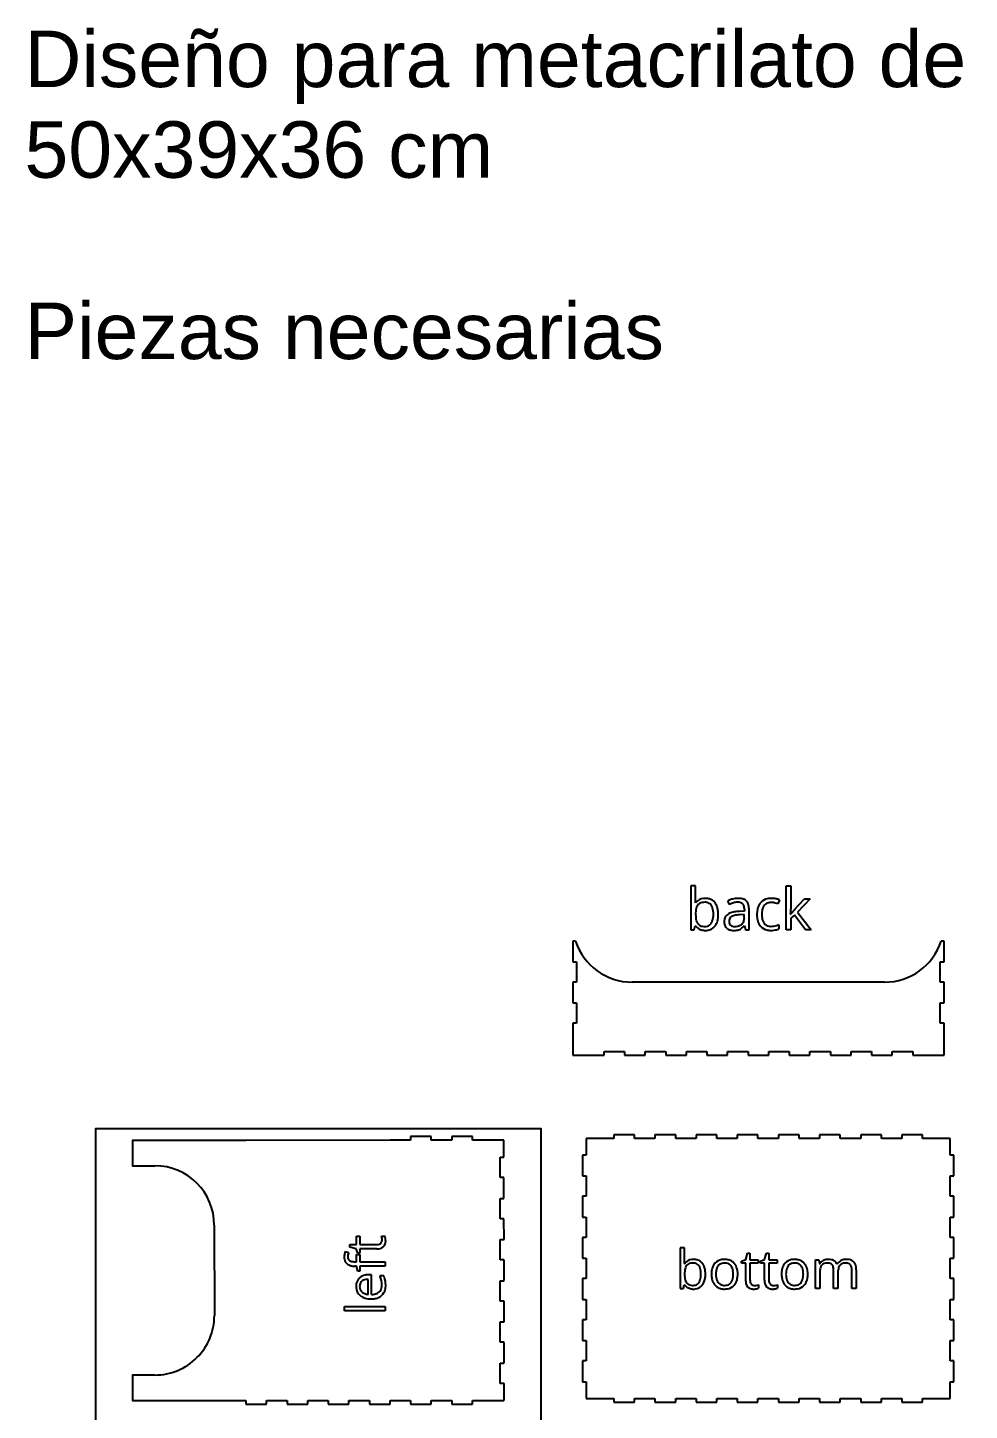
# Model space of a CAD drawing. Header units: inches. Extents: x -1723 to 1856, y -6131 to -2367.
# Drawn here: x -1723 to -454, y -4364 to -2502 of the extents above; entities that cross this region are included whole.
import ezdxf

# ---------------------------------------------------------------- set-up
doc = ezdxf.new("R2010")
doc.units = ezdxf.units.IN
doc.header["$LTSCALE"] = 0.03937
doc.header["$MEASUREMENT"] = 0
for name, color, linetype in [('CORTE', 1, 'Continuous'), ('NO IMPRIMIR', 5, 'Continuous'), ('PREDETERMINADO', 7, 'Continuous')]:
    doc.layers.add(name, color=color, linetype=linetype)

msp = doc.modelspace()

# ---------------------------------------------------------------- linework, layer by layer
at = {"layer": 'CORTE'}
for p, q in [((-988.6, -3732), (-988.7, -3732)), ((-988.7, -3732), (-988.7, -3759.8)), ((-984.8, -3732), (-988.6, -3732)), ((-488.5, -3732), (-492.4, -3732)), ((-488.5, -3759.8), (-488.5, -3732)), ((-488.5, -3732), (-488.5, -3732)), ((-988.7, -3759.8), (-988.6, -3759.9)), ((-988.6, -3759.9), (-983.7, -3759.9)), ((-983.7, -3759.9), (-983.7, -3787.4)), ((-493.5, -3787.4), (-493.5, -3759.9)), ((-493.5, -3759.9), (-488.5, -3759.9)), ((-488.5, -3759.9), (-488.5, -3759.8)), ((-988.6, -3787.4), (-988.7, -3787.5)), ((-988.7, -3787.5), (-988.7, -3815.3)), ((-983.7, -3787.4), (-988.6, -3787.4)), ((-488.5, -3787.4), (-493.5, -3787.4)), ((-488.5, -3787.5), (-488.5, -3787.4)), ((-488.5, -3815.3), (-488.5, -3787.5)), ((-988.7, -3815.3), (-988.6, -3815.3)), ((-988.6, -3815.3), (-983.7, -3815.3)), ((-983.7, -3815.3), (-983.7, -3842.8)), ((-493.5, -3842.8), (-493.5, -3815.3)), ((-493.5, -3815.3), (-488.5, -3815.3)), ((-488.5, -3815.3), (-488.5, -3815.3)), ((-988.6, -3842.8), (-988.7, -3842.9)), ((-988.7, -3842.9), (-988.7, -3885.5)), ((-983.7, -3842.8), (-988.6, -3842.8)), ((-488.5, -3842.8), (-493.5, -3842.8)), ((-488.5, -3842.9), (-488.5, -3842.8)), ((-488.5, -3885.5), (-488.5, -3842.9)), ((-988.7, -3885.5), (-988.6, -3885.6)), ((-988.6, -3885.6), (-946.4, -3885.6)), ((-946.4, -3885.5), (-946.4, -3880.6)), ((-946.4, -3880.6), (-918.9, -3880.6)), ((-946.4, -3885.6), (-946.4, -3885.5)), ((-918.9, -3880.6), (-918.9, -3885.5)), ((-918.9, -3885.5), (-918.8, -3885.6)), ((-918.8, -3885.6), (-891, -3885.6)), ((-891, -3885.6), (-890.9, -3885.5)), ((-890.9, -3885.5), (-890.9, -3880.6)), ((-890.9, -3880.6), (-863.4, -3880.6)), ((-863.4, -3880.6), (-863.4, -3885.5)), ((-863.4, -3885.5), (-863.4, -3885.6)), ((-863.4, -3885.6), (-835.5, -3885.6)), ((-835.5, -3885.5), (-835.5, -3880.6)), ((-835.5, -3880.6), (-808, -3880.6)), ((-835.5, -3885.6), (-835.5, -3885.5)), ((-808, -3880.6), (-808, -3885.5)), ((-808, -3885.5), (-807.9, -3885.6)), ((-807.9, -3885.6), (-780.1, -3885.6)), ((-780.1, -3885.6), (-780, -3885.5)), ((-780, -3885.5), (-780, -3880.6)), ((-780, -3880.6), (-752.5, -3880.6)), ((-752.5, -3880.6), (-752.5, -3885.5)), ((-752.5, -3885.5), (-752.5, -3885.6)), ((-752.5, -3885.6), (-724.6, -3885.6)), ((-724.6, -3885.5), (-724.6, -3880.6)), ((-724.6, -3880.6), (-697.1, -3880.6)), ((-724.6, -3885.6), (-724.6, -3885.5)), ((-697.1, -3880.6), (-697.1, -3885.5)), ((-697.1, -3885.5), (-697, -3885.6)), ((-697, -3885.6), (-669.2, -3885.6)), ((-669.2, -3885.6), (-669.1, -3885.5)), ((-669.1, -3885.5), (-669.1, -3880.6)), ((-669.1, -3880.6), (-641.6, -3880.6)), ((-641.6, -3880.6), (-641.6, -3885.5)), ((-641.6, -3885.5), (-641.6, -3885.6)), ((-641.6, -3885.6), (-613.8, -3885.6)), ((-613.8, -3885.6), (-613.7, -3885.5)), ((-613.7, -3885.5), (-613.7, -3880.6)), ((-613.7, -3880.6), (-586.2, -3880.6)), ((-586.2, -3880.6), (-586.2, -3885.5)), ((-586.2, -3885.5), (-586.1, -3885.6)), ((-586.1, -3885.6), (-558.3, -3885.6)), ((-558.3, -3885.6), (-558.2, -3885.5)), ((-558.2, -3885.5), (-558.2, -3880.6)), ((-558.2, -3880.6), (-530.7, -3880.6)), ((-530.7, -3880.6), (-530.7, -3885.5)), ((-530.7, -3885.5), (-530.7, -3885.6)), ((-530.7, -3885.6), (-488.5, -3885.6)), ((-488.5, -3885.6), (-488.5, -3885.5)), ((-1429, -4000.5), (-1471.4, -4000.5)), ((-1207.2, -4000.4), (-1234.7, -4000.4)), ((-1207.1, -3995.4), (-1207.2, -3995.5)), ((-1207.2, -3995.5), (-1207.2, -4000.4)), ((-1179.3, -3995.4), (-1207.1, -3995.4)), ((-1179.2, -3995.5), (-1179.3, -3995.4)), ((-1179.2, -4000.4), (-1179.2, -3995.5)), ((-1151.7, -4000.4), (-1179.2, -4000.4)), ((-1123.9, -3995.4), (-1151.7, -3995.4)), ((-1151.7, -3995.4), (-1151.7, -3995.5)), ((-1151.7, -3995.5), (-1151.7, -4000.4)), ((-1123.8, -3995.5), (-1123.9, -3995.4)), ((-1123.8, -4000.4), (-1123.8, -3995.5)), ((-1081.3, -4000.4), (-1123.8, -4000.4)), ((-1081.3, -4000.5), (-1081.3, -4000.4)), ((-1081.3, -4023.1), (-1081.3, -4000.5)), ((-933.3, -3997.9), (-970.4, -3997.9)), ((-970.4, -3997.9), (-970.4, -3997.9)), ((-970.4, -3997.9), (-970.4, -4020.4)), ((-905.5, -3992.9), (-933.3, -3992.9)), ((-933.3, -3992.9), (-933.3, -3992.9)), ((-933.3, -3992.9), (-933.3, -3997.9)), ((-905.4, -3992.9), (-905.5, -3992.9)), ((-905.4, -3997.9), (-905.4, -3992.9)), ((-877.9, -3997.9), (-905.4, -3997.9)), ((-877.8, -3992.9), (-877.9, -3992.9)), ((-877.9, -3992.9), (-877.9, -3997.9)), ((-850, -3992.9), (-877.8, -3992.9)), ((-850, -3997.9), (-850, -3992.9)), ((-850, -3992.9), (-850, -3992.9)), ((-822.4, -3997.9), (-850, -3997.9)), ((-794.6, -3992.9), (-822.4, -3992.9)), ((-822.4, -3992.9), (-822.4, -3992.9)), ((-822.4, -3992.9), (-822.4, -3997.9)), ((-794.5, -3992.9), (-794.6, -3992.9)), ((-794.5, -3997.9), (-794.5, -3992.9)), ((-767, -3997.9), (-794.5, -3997.9)), ((-766.9, -3992.9), (-767, -3992.9)), ((-767, -3992.9), (-767, -3997.9)), ((-739.1, -3992.9), (-766.9, -3992.9)), ((-739.1, -3997.9), (-739.1, -3992.9)), ((-739.1, -3992.9), (-739.1, -3992.9)), ((-711.6, -3997.9), (-739.1, -3997.9)), ((-711.5, -3992.9), (-711.6, -3992.9)), ((-711.6, -3992.9), (-711.6, -3997.9)), ((-683.7, -3992.9), (-711.5, -3992.9)), ((-683.6, -3992.9), (-683.7, -3992.9)), ((-683.6, -3997.9), (-683.6, -3992.9)), ((-656.1, -3997.9), (-683.6, -3997.9)), ((-656, -3992.9), (-656.1, -3992.9)), ((-656.1, -3992.9), (-656.1, -3997.9)), ((-628.2, -3992.9), (-656, -3992.9)), ((-628.2, -3997.9), (-628.2, -3992.9)), ((-628.2, -3992.9), (-628.2, -3992.9)), ((-600.7, -3997.9), (-628.2, -3997.9)), ((-600.6, -3992.9), (-600.7, -3992.9)), ((-600.7, -3992.9), (-600.7, -3997.9)), ((-572.8, -3992.9), (-600.6, -3992.9)), ((-572.7, -3992.9), (-572.8, -3992.9)), ((-572.7, -3997.9), (-572.7, -3992.9)), ((-545.2, -3997.9), (-572.7, -3997.9)), ((-545.1, -3992.9), (-545.2, -3992.9)), ((-545.2, -3992.9), (-545.2, -3997.9)), ((-517.3, -3992.9), (-545.1, -3992.9)), ((-517.3, -3997.9), (-517.3, -3992.9)), ((-517.3, -3992.9), (-517.3, -3992.9)), ((-480.3, -3997.9), (-517.3, -3997.9)), ((-480.2, -3997.9), (-480.3, -3997.9)), ((-480.2, -4020.4), (-480.2, -3997.9)), ((-970.4, -4020.4), (-975.4, -4020.4)), ((-975.4, -4020.4), (-975.4, -4020.4)), ((-975.4, -4020.4), (-975.4, -4048.3)), ((-475.3, -4020.4), (-480.2, -4020.4)), ((-475.2, -4020.4), (-475.3, -4020.4)), ((-475.2, -4048.3), (-475.2, -4020.4)), ((-1086.3, -4050.6), (-1086.3, -4023.1)), ((-1086.3, -4023.1), (-1081.3, -4023.1)), ((-1081.3, -4023.1), (-1081.3, -4023.1)), ((-1081.3, -4050.6), (-1086.3, -4050.6)), ((-1081.3, -4050.7), (-1081.3, -4050.6)), ((-1081.3, -4078.5), (-1081.3, -4050.7)), ((-975.4, -4048.3), (-975.4, -4048.3)), ((-975.4, -4048.3), (-970.4, -4048.3)), ((-970.4, -4048.3), (-970.4, -4075.8)), ((-480.2, -4075.8), (-480.2, -4048.3)), ((-480.2, -4048.3), (-475.3, -4048.3)), ((-475.3, -4048.3), (-475.2, -4048.3)), ((-970.4, -4075.8), (-975.4, -4075.8)), ((-975.4, -4075.8), (-975.4, -4075.9)), ((-975.4, -4075.9), (-975.4, -4103.7)), ((-475.3, -4075.8), (-480.2, -4075.8)), ((-475.2, -4075.9), (-475.3, -4075.8)), ((-475.2, -4103.7), (-475.2, -4075.9)), ((-1086.3, -4106.1), (-1086.3, -4078.6)), ((-1086.3, -4078.6), (-1081.3, -4078.6)), ((-1081.3, -4078.6), (-1081.3, -4078.5)), ((-1471.5, -4114.7), (-1471.4, -4236.4)), ((-1081.3, -4106.1), (-1086.3, -4106.1)), ((-1081.3, -4106.2), (-1081.3, -4106.1)), ((-1081.2, -4134), (-1081.3, -4106.2)), ((-975.4, -4103.7), (-975.4, -4103.8)), ((-975.4, -4103.8), (-970.4, -4103.8)), ((-970.4, -4103.8), (-970.4, -4131.3)), ((-480.2, -4131.3), (-480.2, -4103.8)), ((-480.2, -4103.8), (-475.3, -4103.8)), ((-475.3, -4103.8), (-475.2, -4103.7)), ((-1086.2, -4161.5), (-1086.2, -4134)), ((-1086.2, -4134), (-1081.3, -4134)), ((-1081.3, -4134), (-1081.2, -4134)), ((-970.4, -4131.3), (-975.4, -4131.3)), ((-975.4, -4131.3), (-975.4, -4131.3)), ((-975.4, -4131.3), (-975.4, -4159.2)), ((-475.3, -4131.3), (-480.2, -4131.3)), ((-475.2, -4131.3), (-475.3, -4131.3)), ((-475.2, -4159.2), (-475.2, -4131.3)), ((-1081.3, -4161.5), (-1086.2, -4161.5)), ((-1081.2, -4161.6), (-1081.3, -4161.5)), ((-1081.2, -4189.4), (-1081.2, -4161.6)), ((-975.4, -4159.2), (-975.4, -4159.2)), ((-975.4, -4159.2), (-970.4, -4159.2)), ((-970.4, -4159.2), (-970.4, -4186.7)), ((-480.2, -4186.7), (-480.2, -4159.2)), ((-480.2, -4159.2), (-475.3, -4159.2)), ((-475.3, -4159.2), (-475.2, -4159.2)), ((-1086.2, -4217), (-1086.2, -4189.5)), ((-1086.2, -4189.5), (-1081.3, -4189.5)), ((-1081.3, -4189.5), (-1081.2, -4189.4)), ((-970.4, -4186.7), (-975.4, -4186.7)), ((-975.4, -4186.7), (-975.4, -4186.8)), ((-975.4, -4186.8), (-975.4, -4214.6)), ((-475.3, -4186.7), (-480.2, -4186.7)), ((-475.2, -4186.8), (-475.3, -4186.7)), ((-475.2, -4214.6), (-475.2, -4186.8)), ((-1081.3, -4217), (-1086.2, -4217)), ((-1081.2, -4217), (-1081.3, -4217)), ((-1081.2, -4244.9), (-1081.2, -4217)), ((-975.4, -4214.6), (-975.4, -4214.7)), ((-975.4, -4214.7), (-970.4, -4214.7)), ((-970.4, -4214.7), (-970.4, -4242.2)), ((-480.2, -4242.2), (-480.2, -4214.7)), ((-480.2, -4214.7), (-475.3, -4214.7)), ((-475.3, -4214.7), (-475.2, -4214.6)), ((-1086.2, -4272.4), (-1086.2, -4244.9)), ((-1086.2, -4244.9), (-1081.3, -4244.9)), ((-1081.3, -4244.9), (-1081.2, -4244.9)), ((-970.4, -4242.2), (-975.4, -4242.2)), ((-975.4, -4242.2), (-975.4, -4242.2)), ((-975.4, -4242.2), (-975.4, -4270)), ((-475.3, -4242.2), (-480.2, -4242.2)), ((-475.2, -4242.2), (-475.3, -4242.2)), ((-475.2, -4270), (-475.2, -4242.2)), ((-1081.3, -4272.4), (-1086.2, -4272.4)), ((-1081.2, -4272.5), (-1081.3, -4272.4)), ((-1081.2, -4300.3), (-1081.2, -4272.5)), ((-975.4, -4270), (-975.4, -4270.1)), ((-975.4, -4270.1), (-970.4, -4270.1)), ((-970.4, -4270.1), (-970.4, -4297.6)), ((-480.2, -4297.6), (-480.2, -4270.1)), ((-480.2, -4270.1), (-475.3, -4270.1)), ((-475.3, -4270.1), (-475.2, -4270)), ((-1086.2, -4327.9), (-1086.2, -4300.4)), ((-1086.2, -4300.4), (-1081.3, -4300.4)), ((-1081.3, -4300.4), (-1081.2, -4300.3)), ((-970.4, -4297.6), (-975.4, -4297.6)), ((-975.4, -4297.6), (-975.4, -4297.7)), ((-975.4, -4297.7), (-975.4, -4325.5)), ((-475.3, -4297.6), (-480.2, -4297.6)), ((-475.2, -4297.7), (-475.3, -4297.6)), ((-475.2, -4325.5), (-475.2, -4297.7)), ((-1081.3, -4327.9), (-1086.2, -4327.9)), ((-1081.2, -4327.9), (-1081.3, -4327.9)), ((-1081.2, -4350.5), (-1081.2, -4327.9)), ((-975.4, -4325.5), (-975.4, -4325.6)), ((-975.4, -4325.6), (-970.4, -4325.6)), ((-970.4, -4325.6), (-970.4, -4348)), ((-480.2, -4348), (-480.2, -4325.6)), ((-480.2, -4325.6), (-475.3, -4325.6)), ((-475.3, -4325.6), (-475.2, -4325.5)), ((-1471.4, -4350.6), (-1471.3, -4350.7)), ((-1471.3, -4350.7), (-1428.9, -4350.7)), ((-1428.9, -4350.7), (-1428.9, -4355.6)), ((-1428.9, -4355.6), (-1428.8, -4355.7)), ((-1428.8, -4355.7), (-1401, -4355.7)), ((-1401, -4355.6), (-1401, -4350.7)), ((-1401, -4350.7), (-1373.4, -4350.7)), ((-1401, -4355.7), (-1401, -4355.6)), ((-1373.4, -4350.7), (-1373.4, -4355.6)), ((-1373.4, -4355.6), (-1373.4, -4355.7)), ((-1373.4, -4355.7), (-1345.6, -4355.7)), ((-1345.6, -4355.7), (-1345.5, -4355.6)), ((-1345.5, -4355.6), (-1345.5, -4350.7)), ((-1345.5, -4350.7), (-1318, -4350.7)), ((-1318, -4350.7), (-1318, -4355.6)), ((-1318, -4355.6), (-1317.9, -4355.7)), ((-1317.9, -4355.7), (-1290.1, -4355.7)), ((-1290.1, -4350.7), (-1262.5, -4350.6)), ((-1290.1, -4355.6), (-1290.1, -4350.7)), ((-1290.1, -4355.7), (-1290.1, -4355.6)), ((-1262.5, -4350.6), (-1262.5, -4355.6)), ((-1262.5, -4355.6), (-1262.5, -4355.6)), ((-1262.5, -4355.6), (-1234.7, -4355.6)), ((-1234.7, -4355.6), (-1234.6, -4355.6)), ((-1234.6, -4355.6), (-1234.6, -4350.6)), ((-1234.6, -4350.6), (-1207.1, -4350.6)), ((-1207.1, -4350.6), (-1207.1, -4355.6)), ((-1207.1, -4355.6), (-1207, -4355.6)), ((-1207, -4355.6), (-1179.2, -4355.6)), ((-1179.2, -4355.6), (-1179.2, -4350.6)), ((-1179.2, -4350.6), (-1151.6, -4350.6)), ((-1179.2, -4355.6), (-1179.2, -4355.6)), ((-1151.6, -4350.6), (-1151.6, -4355.6)), ((-1151.6, -4355.6), (-1151.6, -4355.6)), ((-1151.6, -4355.6), (-1123.8, -4355.6)), ((-1123.8, -4355.6), (-1123.7, -4355.6)), ((-1123.7, -4355.6), (-1123.7, -4350.6)), ((-1123.7, -4350.6), (-1081.3, -4350.6)), ((-1081.3, -4350.6), (-1081.2, -4350.5)), ((-970.4, -4348), (-970.4, -4348.1)), ((-970.4, -4348.1), (-933.3, -4348.1)), ((-933.3, -4348.1), (-933.3, -4353)), ((-933.3, -4353), (-933.3, -4353.1)), ((-933.3, -4353.1), (-905.5, -4353.1)), ((-905.5, -4353.1), (-905.4, -4353)), ((-905.4, -4353), (-905.4, -4348.1)), ((-905.4, -4348.1), (-877.9, -4348.1)), ((-877.9, -4348.1), (-877.9, -4353)), ((-877.9, -4353), (-877.8, -4353.1)), ((-877.8, -4353.1), (-850, -4353.1)), ((-850, -4353), (-850, -4348.1)), ((-850, -4348.1), (-822.4, -4348.1)), ((-850, -4353.1), (-850, -4353)), ((-822.4, -4348.1), (-822.4, -4353)), ((-822.4, -4353), (-822.4, -4353.1)), ((-822.4, -4353.1), (-794.6, -4353.1)), ((-794.6, -4353.1), (-794.5, -4353)), ((-794.5, -4353), (-794.5, -4348.1)), ((-794.5, -4348.1), (-767, -4348.1)), ((-767, -4348.1), (-767, -4353)), ((-767, -4353), (-766.9, -4353.1)), ((-766.9, -4353.1), (-739.1, -4353.1)), ((-739.1, -4353), (-739.1, -4348.1)), ((-739.1, -4348.1), (-711.6, -4348.1)), ((-739.1, -4353.1), (-739.1, -4353)), ((-711.6, -4348.1), (-711.6, -4353)), ((-711.6, -4353), (-711.5, -4353.1)), ((-711.5, -4353.1), (-683.7, -4353.1)), ((-683.7, -4353.1), (-683.6, -4353)), ((-683.6, -4353), (-683.6, -4348.1)), ((-683.6, -4348.1), (-656.1, -4348.1)), ((-656.1, -4348.1), (-656.1, -4353)), ((-656.1, -4353), (-656, -4353.1)), ((-656, -4353.1), (-628.2, -4353.1)), ((-628.2, -4353), (-628.2, -4348.1)), ((-628.2, -4348.1), (-600.7, -4348.1)), ((-628.2, -4353.1), (-628.2, -4353)), ((-600.7, -4348.1), (-600.7, -4353)), ((-600.7, -4353), (-600.6, -4353.1)), ((-600.6, -4353.1), (-572.8, -4353.1)), ((-572.8, -4353.1), (-572.7, -4353)), ((-572.7, -4353), (-572.7, -4348.1)), ((-572.7, -4348.1), (-545.2, -4348.1)), ((-545.2, -4348.1), (-545.2, -4353)), ((-545.2, -4353), (-545.1, -4353.1)), ((-545.1, -4353.1), (-517.3, -4353.1)), ((-517.3, -4353), (-517.3, -4348.1)), ((-517.3, -4348.1), (-480.3, -4348.1)), ((-517.3, -4353.1), (-517.3, -4353)), ((-480.3, -4348.1), (-480.2, -4348))]:
    msp.add_line(p, q, dxfattribs=at)
for points in [[(-568.5, -3787.4), (-908.6, -3787.4)], [(-1471.4, -4000.5), (-1581.9, -4000.5), (-1581.9, -4034.7), (-1551.5, -4034.7)], [(-1234.7, -4000.4), (-1429, -4000.5)], [(-1551.4, -4316.5), (-1581.8, -4316.5), (-1581.8, -4350.6), (-1471.4, -4350.6)]]:
    msp.add_lwpolyline(points, dxfattribs=at)
for centre, start, end in [((-908.6, -3707.4), 197.8724, 270), ((-568.5, -3707.4), 270, 342.1276), ((-1551.5, -4114.7), 0.0139, 90), ((-1551.4, -4236.5), 270, 0.0139)]:
    msp.add_arc(centre, 80, start, end, dxfattribs=at)
at = {"layer": 'NO IMPRIMIR'}
for p, q in [((-823.1, -3657.7), (-829.4, -3657.7)), ((-829.4, -3657.7), (-829.4, -3717)), ((-823.1, -3672.1), (-823.1, -3657.7)), ((-701, -3717), (-701, -3657.7)), ((-701, -3657.7), (-694.8, -3657.7)), ((-694.8, -3657.7), (-694.8, -3689.1)), ((-823.1, -3680.8), (-823.4, -3680.8)), ((-780, -3678.1), (-778.1, -3682.9)), ((-710.3, -3676.6), (-712.3, -3682)), ((-689.8, -3689.5), (-676.3, -3675.2)), ((-668.8, -3675.2), (-685.7, -3693)), ((-676.3, -3675.2), (-668.8, -3675.2)), ((-757.4, -3691.9), (-764.5, -3692.2)), ((-757.6, -3696.4), (-763.9, -3696.7)), ((-757.6, -3700.2), (-757.6, -3696.4)), ((-757.4, -3689.3), (-757.4, -3691.9)), ((-751.2, -3717), (-751.2, -3688.5)), ((-695.1, -3695.6), (-694.8, -3695.6)), ((-690, -3697.2), (-694.8, -3701.3)), ((-694.8, -3701.3), (-694.8, -3717)), ((-675.3, -3717), (-690, -3697.2)), ((-685.7, -3693), (-667.6, -3717)), ((-829.4, -3717), (-824.9, -3717)), ((-824.9, -3717), (-823.6, -3711.6)), ((-823.6, -3711.6), (-823.1, -3711.6)), ((-757.5, -3711), (-757.2, -3711)), ((-757.2, -3711), (-755.9, -3717)), ((-755.9, -3717), (-751.2, -3717)), ((-711, -3710), (-711, -3715.6)), ((-694.8, -3717), (-701, -3717)), ((-667.6, -3717), (-675.3, -3717)), ((-1279.9, -4140.8), (-1279.9, -4129.6)), ((-1279.9, -4129.6), (-1275.4, -4129.6)), ((-1275.4, -4129.6), (-1275.4, -4140.8)), ((-1246.2, -4129.3), (-1241.7, -4129.3)), ((-1295.3, -4150.2), (-1290.6, -4151.7)), ((-1288.9, -4144.2), (-1288.9, -4140.8)), ((-1288.9, -4140.8), (-1279.9, -4140.8)), ((-1280.6, -4146.7), (-1288.9, -4144.2)), ((-1278.2, -4152.2), (-1280.6, -4146.7)), ((-1275.4, -4152.2), (-1278.2, -4152.2)), ((-1275.4, -4140.8), (-1252.7, -4140.8)), ((-1252.4, -4146.7), (-1275.4, -4146.7)), ((-1275.4, -4146.7), (-1275.4, -4152.2)), ((-838, -4145.3), (-843.8, -4145.3)), ((-843.8, -4145.3), (-843.8, -4200)), ((-838, -4158.5), (-838, -4145.3)), ((-755.7, -4160.7), (-753.3, -4152.5)), ((-753.3, -4152.5), (-749.9, -4152.5)), ((-749.9, -4152.5), (-749.9, -4161.4)), ((-730.3, -4160.7), (-727.8, -4152.5)), ((-727.8, -4152.5), (-724.5, -4152.5)), ((-724.5, -4152.5), (-724.5, -4161.4)), ((-1282.4, -4163.9), (-1279.9, -4163.9)), ((-1280.1, -4169.8), (-1282.3, -4169.8)), ((-1278, -4176.7), (-1280.1, -4169.8)), ((-1279.9, -4163.9), (-1279.9, -4154.1)), ((-1279.9, -4154.1), (-1275.4, -4154.1)), ((-1275.4, -4154.1), (-1275.4, -4163.9)), ((-1275.4, -4163.9), (-1241.4, -4163.9)), ((-1241.4, -4169.8), (-1275.4, -4169.8)), ((-1275.4, -4169.8), (-1275.4, -4176.7)), ((-1241.4, -4163.9), (-1241.4, -4169.8)), ((-838, -4166.6), (-838.3, -4166.6)), ((-761.3, -4163.2), (-755.7, -4160.7)), ((-761.3, -4166), (-761.3, -4163.2)), ((-755.7, -4166), (-761.3, -4166)), ((-755.7, -4188.9), (-755.7, -4166)), ((-749.9, -4161.4), (-738.7, -4161.4)), ((-738.7, -4166), (-749.9, -4166)), ((-749.9, -4166), (-749.9, -4188.7)), ((-738.7, -4161.4), (-738.7, -4166)), ((-735.8, -4163.2), (-730.3, -4160.7)), ((-735.8, -4166), (-735.8, -4163.2)), ((-730.3, -4166), (-735.8, -4166)), ((-730.3, -4188.9), (-730.3, -4166)), ((-724.5, -4161.4), (-713.3, -4161.4)), ((-713.3, -4166), (-724.5, -4166)), ((-724.5, -4166), (-724.5, -4188.7)), ((-713.3, -4161.4), (-713.3, -4166)), ((-661.8, -4200), (-661.8, -4161.4)), ((-661.8, -4161.4), (-657, -4161.4)), ((-657, -4161.4), (-656.1, -4166.7)), ((-656.1, -4166.7), (-655.8, -4166.7)), ((-632.6, -4167.3), (-632.3, -4167.3)), ((-1275.4, -4176.7), (-1278, -4176.7)), ((-1264.3, -4207.9), (-1264.3, -4187.7)), ((-1259.6, -4181.4), (-1263.3, -4181.4)), ((-1259.6, -4208), (-1259.6, -4181.4)), ((-1243.2, -4183.1), (-1248.4, -4183.1)), ((-655.9, -4179.8), (-655.9, -4200)), ((-637.2, -4200), (-637.2, -4174.9)), ((-631.4, -4178.5), (-631.4, -4200)), ((-612.6, -4200), (-612.6, -4174.9)), ((-606.8, -4174.8), (-606.8, -4200)), ((-843.8, -4200), (-839.6, -4200)), ((-839.6, -4200), (-838.4, -4195)), ((-838.4, -4195), (-838, -4195)), ((-738.4, -4195.2), (-738.4, -4199.6)), ((-713, -4195.2), (-713, -4199.6)), ((-655.9, -4200), (-661.8, -4200)), ((-631.4, -4200), (-637.2, -4200)), ((-606.8, -4200), (-612.6, -4200)), ((-1296.1, -4230.1), (-1296.1, -4224.3)), ((-1296.1, -4224.3), (-1241.3, -4224.3)), ((-1241.3, -4224.3), (-1241.3, -4230.1)), ((-1241.3, -4230.1), (-1296.1, -4230.1))]:
    msp.add_line(p, q, dxfattribs=at)
for centre, radius, start, end in [((-918.3, -3673.4), 95.2, 355.7239, 358.1259), ((-902.1, -3674.5), 78.9, 355.4715, 355.6529), ((-955, -3672.2), 131.9, 358.1123, 0.0484), ((-811.3, -3689), 14.4, 95.1835, 145.1109), ((-803.1, -3693), 19.8, 160.8926, 171.2334), ((-811.6, -3690), 10.8, 143.3382, 161.256), ((-813.6, -3688.7), 8.41, 120.1403, 142.4249), ((-812.4, -3690.9), 11, 100.4469, 119.6701), ((-811, -3697.6), 17.8, 89.5731, 100.7324), ((-810, -3696.1), 21.6, 89.8743, 96.8145), ((-810.8, -3694.4), 14.6, 78.6781, 90.375), ((-809.8, -3693.9), 19.3, 74.2393, 90.5624), ((-809.6, -3689.2), 9.22, 35.5408, 79.8011), ((-808.5, -3689.2), 14.5, 38.5631, 74.067), ((-810.6, -3689.9), 10.5, 32.7034, 35.5242), ((-813.4, -3691.5), 13.7, 15.7779, 32.0151), ((-811.8, -3691.7), 18.6, 16.4709, 38.4075), ((-821.3, -3694.7), 28.6, 5.1338, 16.7973), ((-766.2, -3703.8), 29.2, 106.3569, 118.335), ((-759.5, -3721), 42.4, 112.2122, 115.9641), ((-763.7, -3710.6), 31.1, 103.6227, 112.432), ((-765, -3707.6), 33.2, 104.5162, 106.549), ((-765.9, -3703.8), 29.3, 90.0714, 104.6521), ((-766.1, -3700.3), 20.6, 90.4485, 103.7665), ((-766.2, -3695.4), 15.6, 83.6507, 90.1753), ((-765.7, -3701.2), 26.7, 81.568, 90.3249), ((-765.6, -3690.1), 10.3, 70.5716, 83.9929), ((-764.2, -3686.4), 6.42, 42.7296, 71.038), ((-764.2, -3691.2), 16.5, 68.2273, 81.7494), ((-764.8, -3686.8), 7.06, 20.4094, 41.4479), ((-768.7, -3688.2), 11.2, 7.8273, 20.6042), ((-762.1, -3685.8), 10.8, 47.8683, 68.2934), ((-775.6, -3689.2), 18.2, 359.6933, 8.0036), ((-761.7, -3685.1), 10, 19.2331, 46.6741), ((-767.5, -3687.3), 16.2, 6.3379, 19.6815), ((-776.1, -3688.4), 24.9, 359.8027, 6.6583), ((-717.8, -3693.9), 22.5, 153.0875, 170.1051), ((-722.4, -3691.7), 17.4, 138.655, 152.6854), ((-723.2, -3691.1), 16.4, 101.4913, 138.3134), ((-722.6, -3690.8), 10.6, 114.4266, 161.6633), ((-721.6, -3694.1), 14, 88.7194, 112.5668), ((-721.3, -3699.3), 24.8, 89.5892, 102.1788), ((-721.2, -3694.1), 14, 87.675, 89.9748), ((-721.1, -3703), 28.5, 77.7702, 89.9475), ((-721.5, -3698.2), 18.1, 81.691, 87.5079), ((-722.6, -3706.1), 26.1, 77.2999, 81.7345), ((-724.2, -3713.4), 33.6, 74.7802, 77.4497), ((-722.7, -3708.1), 28.1, 68.3295, 74.8831), ((-721.7, -3706), 31.6, 74.6797, 77.9578), ((-718.7, -3695.4), 20.6, 70.0946, 74.7386), ((-716, -3687.8), 12.5, 63.5034, 70.1862), ((-714.6, -3685), 9.41, 62.9281, 63.1886), ((-789, -3695.3), 34.1, 171.0668, 177.8457), ((-774.4, -3696), 48.7, 177.6177, 180.0425), ((-781.3, -3696.2), 41.8, 179.7763, 185.7075), ((-797.8, -3697.9), 25.2, 185.5925, 194.2051), ((-808.3, -3700.7), 14.3, 193.943, 208.0218), ((-814.2, -3700.2), 14.5, 326.7105, 343.6662), ((-822.7, -3697.6), 23.4, 343.4171, 353.6369), ((-822.5, -3694.2), 23.2, 6.1649, 16.0396), ((-836.6, -3695.8), 37.4, 359.7681, 6.3095), ((-835.4, -3696.1), 36.2, 353.4935, 0.2205), ((-816.8, -3698.5), 24, 335.8306, 350.8255), ((-829.7, -3696.3), 37.1, 350.6563, 0.338), ((-833.3, -3696), 40.6, 359.8779, 5.4094), ((-773.8, -3705), 10.9, 115.4905, 182.3568), ((-768.8, -3705.6), 15.9, 179.5457, 192.6949), ((-768.3, -3715), 22.4, 101.3568, 117.0799), ((-768.1, -3705.5), 9.99, 171.2122, 180.2058), ((-769.1, -3705.6), 9.04, 179.5266, 192.7787), ((-771.3, -3704.8), 6.75, 120.9734, 172.418), ((-769.7, -3707.3), 9.71, 113.5887, 121.6805), ((-767.3, -3712.9), 15.8, 102.7995, 113.2433), ((-763.9, -3735.6), 43.4, 92.4696, 101.7065), ((-764.5, -3725), 28.2, 96.3545, 102.9953), ((-762.4, -3743.1), 46.4, 91.8565, 96.4478), ((-762.6, -3753.9), 61.8, 91.7165, 92.9096), ((-768.3, -3701.7), 10.6, 314.1892, 347.427), ((-773.6, -3700.3), 16.1, 346.9178, 0.2825), ((-777.6, -3700.2), 20, 359.8173, 0.0003), ((-705.6, -3696.1), 34.9, 169.8978, 180.3689), ((-702.3, -3696.4), 38.2, 179.9389, 183.9815), ((-712.6, -3697.3), 27.9, 183.5914, 196.354), ((-721.8, -3700.1), 18.3, 196.0167, 221.1349), ((-699, -3696.2), 35, 174.531, 180.155), ((-703.3, -3696.4), 30.6, 179.7041, 188.0744), ((-712.6, -3694.7), 21.2, 160.1418, 175.1368), ((-714.4, -3698.1), 19.5, 187.9315, 200.3885), ((-720.3, -3700.3), 13.1, 200.4183, 216.6393), ((-900.4, -3681.2), 205.8, 356.0329, 356.6443), ((-957, -3677.4), 262.5, 356.0206, 356.0552), ((-769.7, -3688.1), 75, 357.5042, 358.3307), ((-818.8, -3686), 124.1, 356.6325, 357.491), ((-736.9, -3689), 42.2, 358.2739, 359.8928), ((-664.2, -3717.2), 37.4, 142.3234, 144.7075), ((-644.3, -3732.6), 62.6, 140.4331, 142.3366), ((-618.3, -3754), 96.3, 139.2799, 140.4703), ((-588.3, -3779.8), 135.9, 138.3418, 139.2877), ((-811.7, -3703.4), 14, 215.585, 245.8362), ((-812.6, -3702.8), 9.54, 208.5536, 217.5605), ((-812.9, -3703), 9.18, 218.1691, 253.8047), ((-810.6, -3701), 16.7, 245.9802, 255.5456), ((-811.2, -3697.7), 14.7, 253.1382, 266.8483), ((-810.1, -3698.5), 19.2, 255.7755, 270.3185), ((-810.8, -3692.1), 20.3, 266.3776, 270.0511), ((-810.6, -3699.8), 12.6, 269.3869, 285.8631), ((-810, -3696.3), 21.5, 269.9226, 275.5482), ((-808.9, -3702.7), 15, 274.064, 321.4081), ((-809.7, -3703.2), 9.1, 286.0163, 326.8497), ((-811.1, -3700.9), 17.8, 321.3162, 335.5436), ((-774.2, -3706.9), 10.4, 192.0828, 227.4521), ((-773.9, -3706.5), 10.9, 227.7689, 237.805), ((-772.9, -3704.8), 12.8, 238.3273, 258.9184), ((-772.1, -3706.3), 5.89, 192.3265, 222.058), ((-772.3, -3706.5), 5.63, 222.5805, 229.2547), ((-771.6, -3705.5), 6.89, 229.7837, 254.2724), ((-771.6, -3698.3), 19.4, 258.672, 270.4047), ((-770.5, -3702.1), 10.4, 253.9397, 266.4534), ((-771.4, -3689.3), 28.5, 269.9539, 273.1491), ((-770.2, -3698.3), 14.2, 266.0783, 270.059), ((-770.1, -3695.1), 17.4, 269.5792, 282.0414), ((-771, -3696.2), 21.5, 272.9335, 281.4139), ((-769.6, -3703), 14.6, 281.298, 293.7314), ((-768.8, -3700.7), 11.6, 281.7121, 306.4594), ((-768.5, -3705.7), 11.7, 294.3933, 304.7371), ((-768.2, -3701.7), 10.6, 306.9881, 313.8559), ((-771.6, -3701.3), 17, 304.8486, 314.8531), ((-778.1, -3694.8), 26.2, 314.7445, 321.7072), ((-723.6, -3701.5), 16, 221.7976, 256.8021), ((-722.8, -3702.1), 10, 216.9695, 261.3103), ((-721.7, -3694.1), 23.6, 256.4244, 270.489), ((-721.7, -3696.9), 15.3, 260.1359, 270.2692), ((-721.8, -3685.7), 26.5, 270.2658, 286.2891), ((-721.5, -3683), 34.7, 269.9655, 272.8643), ((-721, -3691.2), 26.5, 272.5981, 282.1878), ((-719.1, -3699.5), 18, 282.0344, 296.9454), ((-723.4, -3679.7), 32.7, 286.0461, 292.3654), ((-1254.6, -4131.8), 8.77, 15.7377, 16.2703), ((-1257.9, -4132.7), 12.2, 12.6016, 15.5934), ((-1265.9, -4134.5), 20.4, 10.4987, 12.6407), ((-1276.9, -4136.6), 31.6, 8.9729, 10.5243), ((-1263.2, -4134.4), 17.7, 8.4295, 9.0219), ((-1264.7, -4134.6), 19.2, 359.8942, 8.3167), ((-1246.9, -4131.8), 5.74, 18.0027, 25.3187), ((-1251.1, -4133.2), 10.2, 13.3208, 18.1337), ((-1257.2, -4134.7), 16.4, 10.0209, 13.3874), ((-1262.5, -4135.6), 21.8, 9.2002, 10.1282), ((-1265.9, -4136.2), 25.3, 5.5399, 9.3078), ((-1258.9, -4135.6), 18.2, 0.9071, 5.5623), ((-1268.5, -4158.8), 28.1, 165.9879, 171.6704), ((-1259.1, -4161), 37.8, 163.3103, 166.1085), ((-1263.6, -4160.5), 28.4, 161.9752, 166.6057), ((-1252.6, -4129.1), 11.8, 269.6555, 279.7645), ((-1252.2, -4128.3), 18.4, 269.369, 282.8617), ((-1251.9, -4133.2), 7.54, 279.5618, 295.8013), ((-1251.1, -4134.9), 5.66, 296.1433, 311.4223), ((-1249.8, -4137.5), 8.83, 280.3957, 343.8911), ((-1251, -4135.1), 5.42, 311.6088, 352.3644), ((-1253.3, -4134.7), 7.8, 351.3405, 0.2052), ((-1255.9, -4135.7), 15.3, 343.7987, 0.8991), ((-1255.6, -4135.5), 15, 0.0171, 0.7743), ((-1277.7, -4157.5), 18.8, 171.578, 179.7156), ((-1278.7, -4157.5), 17.7, 179.6836, 189.9453), ((-1286.1, -4159.1), 10.2, 188.269, 229.6342), ((-1285.1, -4157.2), 12.2, 231.7573, 258.2461), ((-1279.1, -4157.5), 12.6, 173.09, 179.8066), ((-1283.8, -4157.5), 7.87, 179.4998, 193.4336), ((-1272.9, -4158.3), 18.8, 166.5322, 173.0356), ((-1286.5, -4158.2), 5.06, 192.7816, 234.3519), ((-1285.6, -4156.8), 6.76, 235.0828, 252.1941), ((-1284, -4151.9), 11.9, 251.8576, 261.7986), ((-1282.5, -4146.1), 23.7, 257.5915, 270.6726), ((-1282.8, -4143.9), 20, 261.6667, 268.4522), ((-1282.4, -4136.4), 27.6, 268.2112, 270.0371), ((-911, -4160.8), 72.9, 355.4716, 355.6528), ((-925.8, -4159.8), 87.8, 355.7239, 358.1259), ((-959.7, -4158.7), 121.7, 358.1123, 0.0484), ((-827.1, -4174.2), 13.3, 95.1835, 145.1109), ((-827.3, -4175.1), 10, 143.3382, 161.256), ((-829.2, -4173.9), 7.77, 120.1403, 142.4249), ((-828.1, -4176), 10.2, 100.4469, 119.6701), ((-826.8, -4182.1), 16.4, 89.5731, 100.7324), ((-825.9, -4180.7), 19.9, 89.8743, 96.8145), ((-826.6, -4179.2), 13.5, 78.6781, 90.375), ((-825.7, -4178.6), 17.8, 74.2393, 90.5624), ((-825.5, -4174.3), 8.52, 35.5408, 79.8011), ((-824.5, -4174.3), 13.4, 38.5631, 74.067), ((-826.4, -4175), 9.69, 32.7034, 35.5242), ((-829.1, -4176.5), 12.7, 15.7779, 32.0151), ((-827.6, -4176.7), 17.2, 16.4709, 38.4075), ((-781.8, -4178.4), 19.8, 150.7111, 169.4695), ((-785.1, -4176.7), 16.1, 138.1759, 150.2287), ((-785.6, -4176.3), 15.4, 99.1759, 137.9833), ((-783.2, -4176.7), 12.1, 142.9026, 162.375), ((-785.5, -4175.1), 9.3, 103.4685, 142.3119), ((-784.1, -4183.4), 22.7, 89.7326, 100.076), ((-784.3, -4179.6), 13.9, 89.4806, 103.8805), ((-784.1, -4180.4), 14.7, 79.3453, 90.3175), ((-783.8, -4180.4), 19.6, 73.5223, 90.5692), ((-783, -4175.4), 9.61, 37.9578, 80.4006), ((-782.7, -4176.2), 15.3, 41.1446, 73.2134), ((-785, -4176.8), 12, 20.0257, 37.4351), ((-784.9, -4178.1), 18.2, 13.5014, 41.0703), ((-687.4, -4178.4), 19.8, 150.7111, 169.4695), ((-690.7, -4176.7), 16.1, 138.1759, 150.2287), ((-691.3, -4176.3), 15.4, 99.1759, 137.9833), ((-688.8, -4176.7), 12.1, 142.9026, 162.375), ((-691.1, -4175.1), 9.3, 103.4685, 142.3119), ((-689.8, -4183.4), 22.7, 89.7326, 100.076), ((-689.9, -4179.6), 13.9, 89.4806, 103.8805), ((-689.7, -4180.4), 14.7, 79.3453, 90.3175), ((-689.5, -4180.4), 19.6, 73.5223, 90.5692), ((-688.6, -4175.4), 9.61, 37.9578, 80.4006), ((-688.3, -4176.2), 15.3, 41.1446, 73.2134), ((-690.6, -4176.8), 12, 20.0257, 37.4351), ((-690.5, -4178.1), 18.2, 13.5014, 41.0703), ((-645.9, -4172.5), 11.5, 117.121, 149.5424), ((-645.6, -4174.9), 9.79, 143.077, 161.3914), ((-647.3, -4173.7), 7.65, 123.7021, 142.3022), ((-646.6, -4175), 9.17, 101.1546, 123.0656), ((-644.7, -4174.6), 13.9, 93.8343, 117.5072), ((-645.5, -4180.2), 14.5, 89.5573, 101.4832), ((-644.4, -4177.5), 16.7, 89.9662, 94.2831), ((-645.3, -4179.4), 13.7, 85.5238, 90.0794), ((-644.2, -4179.8), 19.1, 77.5572, 90.5513), ((-645, -4175.4), 9.69, 72.3601, 85.9562), ((-643.8, -4172), 6.13, 41.0611, 72.8994), ((-642.5, -4172.2), 11.3, 52.7027, 78.0054), ((-644.6, -4172.5), 7.06, 20.7071, 40.0218), ((-648.1, -4173.9), 10.8, 7.9865, 20.795), ((-641.8, -4171), 9.97, 22.2098, 51.4971), ((-621.7, -4173.3), 12.2, 119.4042, 150.1829), ((-621.3, -4174.9), 9.65, 140.9765, 161.1699), ((-622.8, -4173.8), 7.73, 122.3597, 140.2884), ((-620.4, -4175.4), 14.6, 118.2584, 120.063), ((-620.4, -4175.5), 14.8, 95.8635, 117.9693), ((-622, -4175.3), 9.49, 101.0032, 121.784), ((-620.9, -4180.7), 15, 89.5621, 101.2962), ((-619.9, -4179.2), 18.4, 89.9197, 96.2618), ((-620.7, -4179.2), 13.6, 85.8144, 90.0685), ((-619.7, -4181), 20.3, 79.9361, 90.3804), ((-620.4, -4175.4), 9.69, 72.6395, 86.2568), ((-619.3, -4172), 6.14, 41.0408, 73.1793), ((-618.4, -4173.7), 12.8, 62.9723, 80.1665), ((-620, -4172.5), 7.06, 20.7071, 40.0218), ((-623.5, -4173.9), 10.8, 7.9865, 20.795), ((-617, -4170.8), 9.62, 44.229, 62.6229), ((-617.4, -4171), 10.1, 19.5612, 43.3161), ((-623.5, -4173.3), 16.6, 7.5042, 19.9645), ((-633.6, -4174.7), 26.8, 359.7107, 7.6907), ((-1266.9, -4195.9), 13.5, 131.2204, 164.0372), ((-1265.1, -4198), 16.3, 101.6133, 131.1635), ((-1267, -4197.1), 9.03, 113.496, 129.7211), ((-1265.6, -4200.5), 12.7, 98.7481, 113.2911), ((-1263.4, -4205.2), 23.8, 89.6287, 102.0475), ((-1264.4, -4207.6), 19.9, 89.6884, 98.9363), ((-1280.8, -4197), 35.3, 21.8394, 23.1753), ((-1276.6, -4195.5), 30.8, 0.2123, 22.2229), ((-1275.3, -4197.1), 35.1, 17.9162, 23.5), ((-1267.5, -4194.5), 26.8, 12.0075, 17.899), ((-1265.2, -4193.9), 24.5, 5.9193, 11.6743), ((-793, -4180.6), 45, 177.6177, 180.0425), ((-799.4, -4180.8), 38.6, 179.7763, 185.7075), ((-806.5, -4180), 31.4, 171.0668, 177.8457), ((-814.6, -4182.4), 23.3, 185.5925, 194.2051), ((-819.5, -4177.9), 18.3, 160.8926, 171.2334), ((-824.3, -4184.9), 13.2, 193.943, 208.0218), ((-829.8, -4184.5), 13.4, 326.7105, 343.6662), ((-837.6, -4182.1), 21.6, 343.4171, 353.6369), ((-837.4, -4179), 21.4, 6.1649, 16.0396), ((-850.4, -4180.5), 34.5, 359.7681, 6.3095), ((-849.4, -4180.7), 33.5, 353.4935, 0.2205), ((-832.2, -4182.9), 22.1, 335.8306, 350.8255), ((-836.3, -4179.4), 26.4, 5.1338, 16.7973), ((-844.1, -4180.9), 34.2, 350.6563, 0.338), ((-847.4, -4180.6), 37.5, 359.8779, 5.4094), ((-771.5, -4180.5), 30.3, 169.2443, 180.3881), ((-772.6, -4180.8), 29.2, 179.7745, 189.0933), ((-780.1, -4182.1), 21.6, 188.9102, 205.3171), ((-764.9, -4180.5), 30.9, 173.0086, 180.2464), ((-766.2, -4180.8), 29.6, 179.706, 187.9161), ((-776.1, -4179.1), 19.6, 162.0653, 173.1675), ((-777, -4182.4), 18.6, 187.7639, 200.0977), ((-783, -4184.6), 12.3, 200.0846, 216.9132), ((-785.4, -4184.4), 12.5, 323.0089, 342.639), ((-790.9, -4179), 18.4, 7.744, 20.069), ((-792.6, -4182.1), 20.1, 342.3616, 353.7538), ((-801.6, -4180.5), 29.1, 359.7076, 7.8973), ((-803.2, -4180.8), 30.8, 353.5363, 0.2014), ((-786.4, -4182.9), 19.8, 330.2507, 349.4116), ((-793.4, -4180.3), 27, 1.1277, 13.88), ((-796.6, -4180.9), 30.2, 349.1762, 0.3863), ((-800.7, -4180.7), 34.3, 359.9919, 1.542), ((-737.4, -4189.1), 18.4, 179.3551, 192.8478), ((-738.1, -4188.7), 11.8, 179.6417, 189.7506), ((-712, -4189.1), 18.4, 179.3551, 192.8478), ((-712.7, -4188.7), 11.8, 179.6417, 189.7506), ((-677.1, -4180.5), 30.3, 169.2443, 180.3881), ((-678.2, -4180.8), 29.2, 179.7745, 189.0933), ((-685.7, -4182.1), 21.6, 188.9102, 205.3171), ((-670.5, -4180.5), 30.9, 173.0086, 180.2464), ((-671.8, -4180.8), 29.6, 179.706, 187.9161), ((-681.7, -4179.1), 19.6, 162.0653, 173.1675), ((-682.7, -4182.4), 18.6, 187.7639, 200.0977), ((-688.6, -4184.6), 12.3, 200.0846, 216.9132), ((-691.1, -4184.4), 12.5, 323.0089, 342.639), ((-696.5, -4179), 18.4, 7.744, 20.069), ((-698.2, -4182.1), 20.1, 342.3616, 353.7538), ((-707.2, -4180.5), 29.1, 359.7076, 7.8973), ((-708.8, -4180.8), 30.8, 353.5363, 0.2014), ((-692, -4182.9), 19.8, 330.2507, 349.4116), ((-699, -4180.3), 27, 1.1277, 13.88), ((-702.2, -4180.9), 30.2, 349.1762, 0.3863), ((-706.3, -4180.7), 34.3, 359.9919, 1.542), ((-626.6, -4179.2), 29.3, 171.3042, 178.3502), ((-615.3, -4179.7), 40.7, 178.0976, 180.0253), ((-638.4, -4177.4), 17.4, 161.0234, 171.4469), ((-654.5, -4174.8), 17.2, 359.6948, 8.1472), ((-605.7, -4178.3), 25.7, 172.3776, 180.183), ((-599.1, -4178.5), 32.3, 179.8939, 180.0003), ((-615.5, -4177), 15.8, 160.8732, 172.5272), ((-629.9, -4174.8), 17.2, 359.6948, 8.1471), ((-1262.8, -4197), 17.8, 164.2265, 180.5589), ((-1260, -4197.1), 20.6, 179.9777, 183.9315), ((-1265.6, -4197.9), 15, 182.4902, 230.5525), ((-1263.7, -4197.1), 12, 169.6607, 180.3049), ((-1264.2, -4197.3), 11.5, 179.4561, 196.2228), ((-1267.6, -4196.3), 8, 130.0962, 170.6382), ((-1266.7, -4198), 8.89, 196.4796, 227.9315), ((-1265, -4196), 11.5, 228.1134, 250.6005), ((-1263.1, -4190.9), 17, 250.3492, 262.5454), ((-1262.3, -4185.9), 22.1, 262.1684, 264.7754), ((-1260, -4184.6), 23.4, 271.1586, 280.8146), ((-1258.4, -4192.8), 15, 280.6145, 296.0414), ((-1256.7, -4196.5), 11, 296.3089, 312.5697), ((-1256.5, -4196.8), 10.6, 313.0784, 348.154), ((-1261.8, -4195.5), 16.1, 347.5451, 0.4458), ((-1256.9, -4197.5), 16.1, 313.5605, 346.2096), ((-1263.3, -4195.8), 22.7, 346.0227, 0.4987), ((-1276.8, -4195.1), 36.1, 1.9259, 5.9866), ((-1288.2, -4195.6), 47.6, 359.9808, 2.007), ((-827.5, -4187.5), 12.9, 215.585, 245.8362), ((-828.3, -4186.9), 8.81, 208.5537, 217.5605), ((-828.6, -4187.1), 8.47, 218.169, 253.8047), ((-826.5, -4185.2), 15.4, 245.9802, 255.5456), ((-827, -4182.2), 13.6, 253.1382, 266.8483), ((-826, -4183), 17.7, 255.7755, 270.3185), ((-826.6, -4177), 18.8, 266.3776, 270.051), ((-826.5, -4184.2), 11.6, 269.3869, 285.8631), ((-825.9, -4180.9), 19.8, 269.9226, 275.5482), ((-824.9, -4186.8), 13.8, 274.064, 321.4081), ((-825.6, -4187.3), 8.4, 286.0163, 326.8497), ((-826.9, -4185.2), 16.4, 321.3161, 335.5436), ((-782.3, -4183), 19.2, 205.656, 208.4461), ((-785.2, -4184.8), 15.8, 207.7947, 238.6758), ((-785, -4184.4), 16.3, 238.8116, 253.2428), ((-785.2, -4186.1), 9.57, 217.301, 261.7099), ((-784.4, -4181.9), 18.8, 253.5437, 270.4182), ((-784.2, -4181.3), 14.5, 260.5033, 270.2477), ((-784.2, -4178), 22.7, 269.7503, 279.8033), ((-784, -4182.2), 13.6, 269.4482, 284.7256), ((-782.9, -4186.2), 9.44, 284.5662, 322.6334), ((-782.7, -4185), 15.6, 278.8959, 317.9979), ((-783.3, -4184.5), 16.3, 318.144, 329.7566), ((-746.6, -4191.6), 8.83, 190.3818, 253.8772), ((-742.3, -4189.5), 7.54, 189.548, 205.7874), ((-744, -4190.3), 5.66, 206.1294, 221.4084), ((-744.8, -4185.4), 15.3, 253.7848, 270.8853), ((-744.2, -4190.4), 5.42, 221.5949, 262.3505), ((-743.7, -4188.1), 7.8, 261.3266, 270.1913), ((-744.6, -4185.7), 15, 270.0032, 270.7604), ((-744.6, -4182.5), 18.2, 270.8933, 275.5484), ((-743.7, -4176.7), 19.2, 269.8803, 278.3028), ((-745.3, -4175.4), 25.3, 275.526, 279.2939), ((-744.7, -4178.8), 21.8, 279.1863, 280.1144), ((-743.5, -4178.2), 17.7, 278.4156, 279.008), ((-743.7, -4184.1), 16.4, 280.007, 283.3735), ((-745.6, -4164.4), 31.6, 278.959, 280.5104), ((-743.6, -4175.4), 20.4, 280.4848, 282.6268), ((-742.3, -4190.3), 10.2, 283.3069, 288.1198), ((-741.8, -4183.4), 12.2, 282.5877, 285.5795), ((-740.9, -4194.4), 5.74, 287.9888, 295.3048), ((-740.9, -4186.8), 8.76, 285.7238, 286.2565), ((-721.2, -4191.6), 8.83, 190.3818, 253.8772), ((-716.9, -4189.5), 7.54, 189.548, 205.7874), ((-718.6, -4190.3), 5.66, 206.1294, 221.4084), ((-719.4, -4185.4), 15.3, 253.7848, 270.8853), ((-718.8, -4190.4), 5.42, 221.5949, 262.3505), ((-718.3, -4188.1), 7.8, 261.3266, 270.1913), ((-719.1, -4185.7), 15, 270.0032, 270.7604), ((-719.2, -4182.5), 18.2, 270.8933, 275.5484), ((-718.2, -4176.7), 19.2, 269.8803, 278.3028), ((-719.9, -4175.4), 25.3, 275.526, 279.2939), ((-719.3, -4178.8), 21.8, 279.1863, 280.1144), ((-718.1, -4178.2), 17.7, 278.4156, 279.008), ((-718.3, -4184.1), 16.4, 280.007, 283.3735), ((-720.2, -4164.4), 31.6, 278.959, 280.5104), ((-716.8, -4190.3), 10.2, 283.3069, 288.1198), ((-718.2, -4175.4), 20.4, 280.4848, 282.6268), ((-716.4, -4183.4), 12.2, 282.5877, 285.5795), ((-715.5, -4194.4), 5.74, 287.9888, 295.3048), ((-715.5, -4186.8), 8.77, 285.7238, 286.2565), ((-688, -4183), 19.2, 205.656, 208.4461), ((-690.9, -4184.8), 15.8, 207.7947, 238.6758), ((-690.7, -4184.4), 16.3, 238.8116, 253.2428), ((-690.8, -4186.1), 9.57, 217.301, 261.7099), ((-690, -4181.9), 18.8, 253.5437, 270.4182), ((-689.8, -4181.3), 14.5, 260.5033, 270.2477), ((-689.8, -4178), 22.7, 269.7503, 279.8033), ((-689.6, -4182.2), 13.6, 269.4482, 284.7256), ((-688.5, -4186.2), 9.44, 284.5662, 322.6334), ((-688.3, -4185), 15.6, 278.8959, 317.9979), ((-688.9, -4184.5), 16.3, 318.144, 329.7566), ((-1264, -4196.2), 17.3, 230.1195, 238.9206), ((-1262.6, -4193.4), 20.4, 239.421, 259.1993), ((-1260.5, -4183.4), 30.7, 258.9678, 270.3982), ((-1260.3, -4180.7), 33.4, 270.0026, 271.813), ((-1259.9, -4188.2), 25.8, 271.3713, 284.5059), ((-1257.6, -4196.6), 17.2, 284.1016, 313.0677)]:
    msp.add_arc(centre, radius, start, end, dxfattribs=at)
at = {"layer": 'PREDETERMINADO'}
msp.add_lwpolyline([(-1631.4, -4384.7), (-1031.4, -4384.7), (-1031.4, -3984.7), (-1631.4, -3984.7), (-1631.4, -4384.7)], dxfattribs=at)

# ---------------------------------------------------------------- texts
at = {"layer": 'PREDETERMINADO', "insert": (-1727.2, -2949.3), "char_height": 75.998, "width": 2147.182, "attachment_point": 7, "line_spacing_factor": 0.963855}
msp.add_mtext('\\fArial;Diseño para metacrilato de 5mm de espesor\\P50x39x36 cm\\P\\PPiezas necesarias', dxfattribs=at)

doc.saveas('drawing.dxf')
